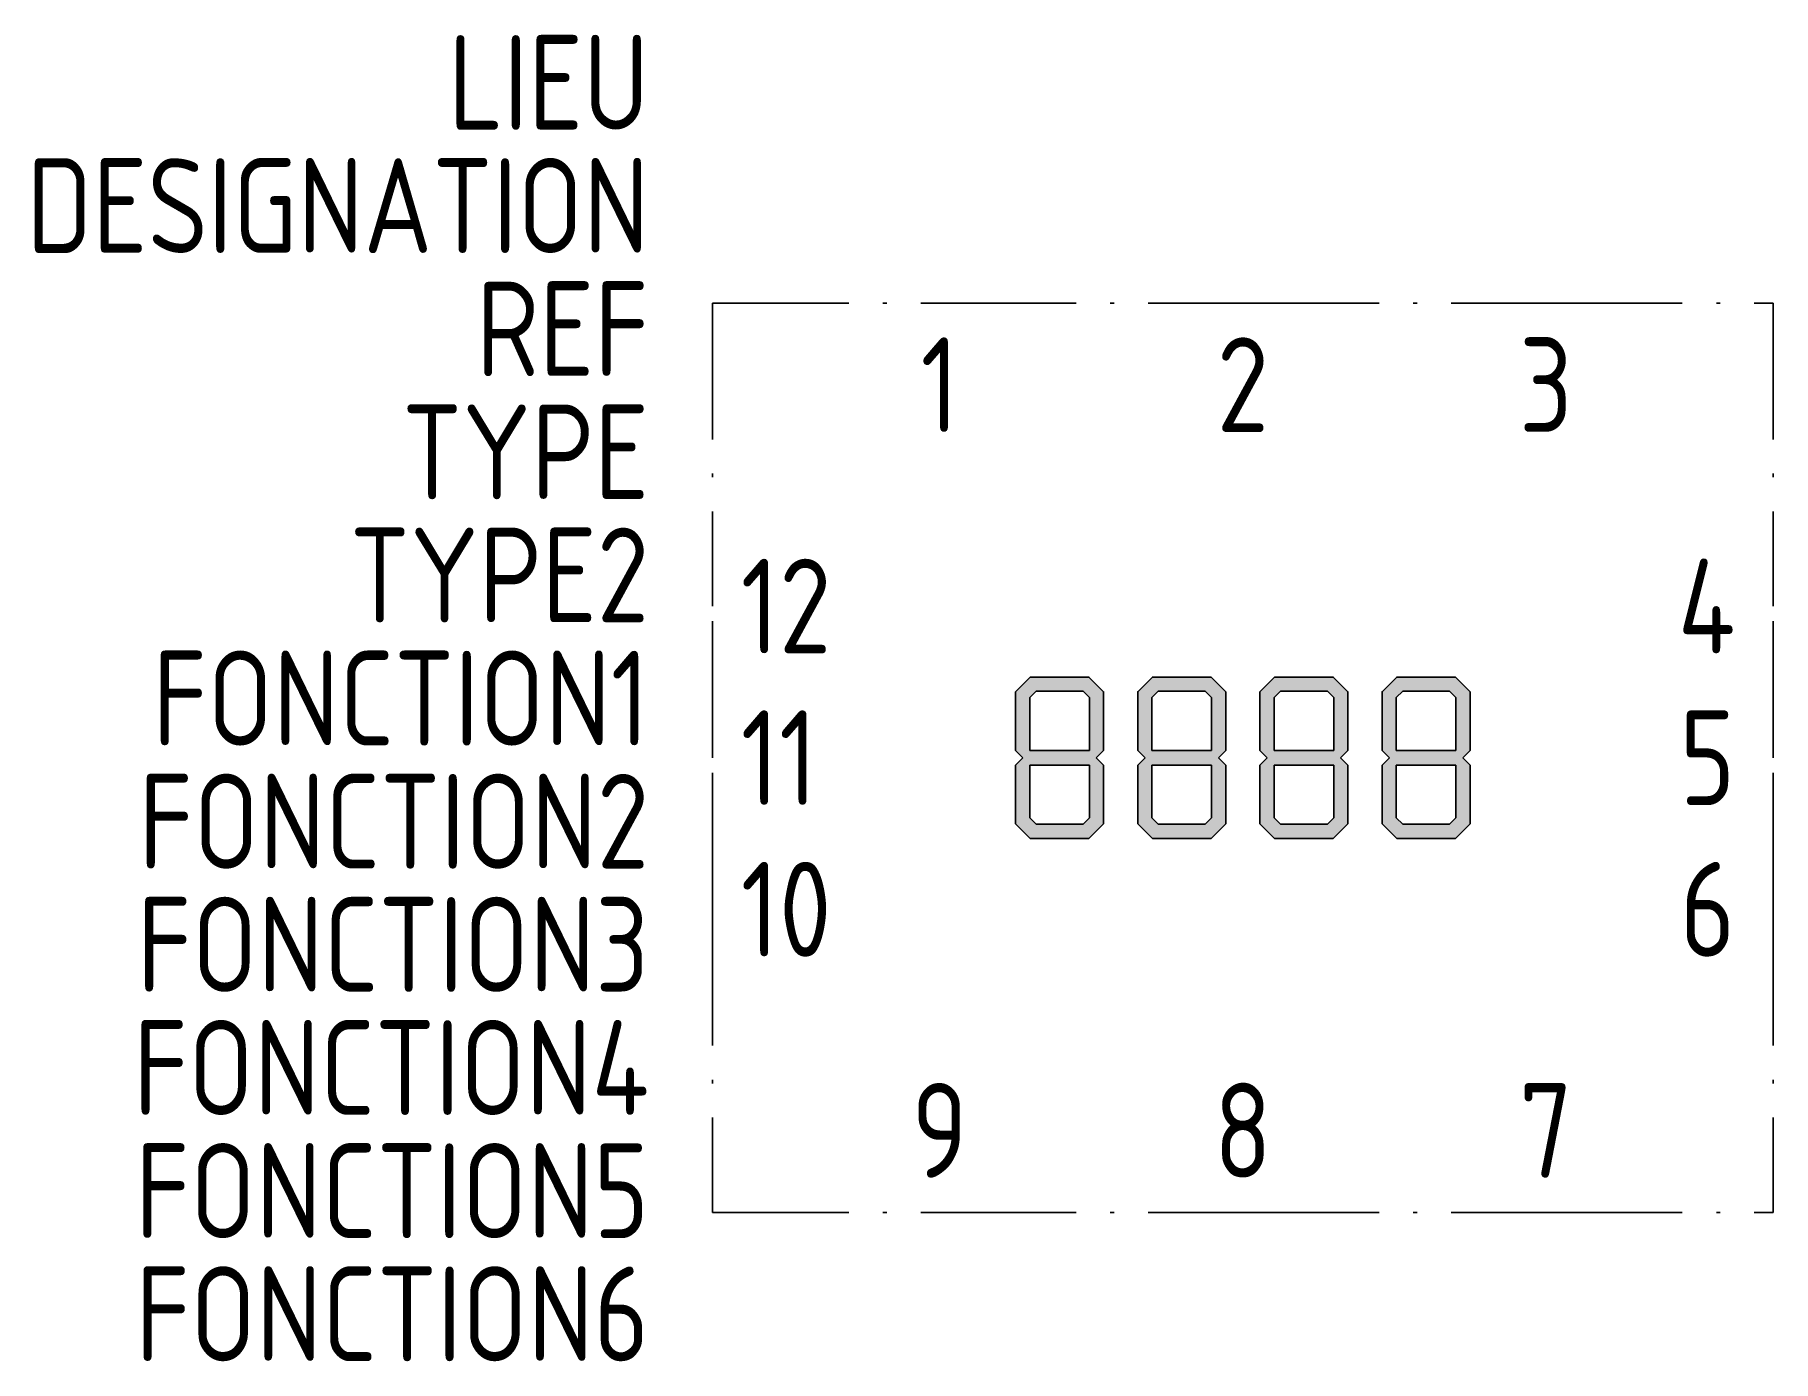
# Model space of a CAD drawing. Extents: x -1608.5 to -1562.6, y -907.5 to -872.5.
import ezdxf
from ezdxf.enums import TextEntityAlignment as Align

# ---------------------------------------------------------------- set-up
doc = ezdxf.new("R2010")
doc.units = 0
doc.header["$LTSCALE"] = 0.3
doc.linetypes.add('ACAD_ISO10W100', pattern=[18, 12, -3, 0, -3])
for name, color, linetype in [('SYMB_BOITE', 6, 'ACAD_ISO10W100'), ('SYMB_FIL_FIN', 1, 'CONTINUOUS'), ('SYMB_REF_CONTACT', 2, 'CONTINUOUS'), ('SYMB_TXT_CONTACT', 2, 'CONTINUOUS'), ('SYMB_TXT_NOM', 3, 'CONTINUOUS')]:
    doc.layers.add(name, color=color, linetype=linetype)
doc.styles.add('NET2_5', font='isocp.shx', dxfattribs={"width": 0.9, "height": 2.5})

msp = doc.modelspace()

# ---------------------------------------------------------------- hatches: boundary and pattern name
at = {"layer": 'SYMB_FIL_FIN'}
h = msp.add_hatch(color=256, dxfattribs=at)
h.paths.add_polyline_path([(-1582.633, -893.335), (-1582.246, -893.722), (-1580.697, -893.722), (-1580.31, -893.335), (-1580.31, -891.787), (-1580.504, -891.593), (-1580.31, -891.4), (-1580.31, -889.851), (-1580.697, -889.464), (-1582.246, -889.464), (-1582.633, -889.851), (-1582.633, -890.99), (-1582.633, -891.4), (-1582.439, -891.593), (-1582.633, -891.787)])
h.paths.add_polyline_path([(-1582.258, -891.4), (-1582.258, -890.007), (-1582.09, -889.839), (-1580.853, -889.839), (-1580.685, -890.007), (-1580.685, -891.4)], flags=16)
h.paths.add_polyline_path([(-1582.258, -893.18), (-1582.258, -891.787), (-1580.685, -891.787), (-1580.685, -893.18), (-1580.853, -893.347), (-1582.09, -893.347)], flags=16)
h = msp.add_hatch(color=256, dxfattribs=at)
h.paths.add_polyline_path([(-1579.408, -893.335), (-1579.021, -893.722), (-1577.472, -893.722), (-1577.085, -893.335), (-1577.085, -891.787), (-1577.279, -891.593), (-1577.085, -891.4), (-1577.085, -889.851), (-1577.472, -889.464), (-1579.021, -889.464), (-1579.408, -889.851), (-1579.408, -890.99), (-1579.408, -891.4), (-1579.214, -891.593), (-1579.408, -891.787)])
h.paths.add_polyline_path([(-1579.033, -891.4), (-1579.033, -890.007), (-1578.865, -889.839), (-1577.628, -889.839), (-1577.46, -890.007), (-1577.46, -891.4)], flags=16)
h.paths.add_polyline_path([(-1579.033, -893.18), (-1579.033, -891.787), (-1577.46, -891.787), (-1577.46, -893.18), (-1577.628, -893.347), (-1578.865, -893.347)], flags=16)
h = msp.add_hatch(color=256, dxfattribs=at)
h.paths.add_polyline_path([(-1576.183, -893.335), (-1575.796, -893.722), (-1574.247, -893.722), (-1573.86, -893.335), (-1573.86, -891.787), (-1574.054, -891.593), (-1573.86, -891.4), (-1573.86, -889.851), (-1574.247, -889.464), (-1575.796, -889.464), (-1576.183, -889.851), (-1576.183, -890.99), (-1576.183, -891.4), (-1575.989, -891.593), (-1576.183, -891.787)])
h.paths.add_polyline_path([(-1575.808, -891.4), (-1575.808, -890.007), (-1575.64, -889.839), (-1574.403, -889.839), (-1574.235, -890.007), (-1574.235, -891.4)], flags=16)
h.paths.add_polyline_path([(-1575.808, -893.18), (-1575.808, -891.787), (-1574.235, -891.787), (-1574.235, -893.18), (-1574.403, -893.347), (-1575.64, -893.347)], flags=16)
h = msp.add_hatch(color=256, dxfattribs=at)
h.paths.add_polyline_path([(-1572.958, -893.335), (-1572.571, -893.722), (-1571.022, -893.722), (-1570.635, -893.335), (-1570.635, -891.787), (-1570.829, -891.593), (-1570.635, -891.4), (-1570.635, -889.851), (-1571.022, -889.464), (-1572.571, -889.464), (-1572.958, -889.851), (-1572.958, -890.99), (-1572.958, -891.4), (-1572.764, -891.593), (-1572.958, -891.787)])
h.paths.add_polyline_path([(-1572.583, -891.4), (-1572.583, -890.007), (-1572.415, -889.839), (-1571.178, -889.839), (-1571.01, -890.007), (-1571.01, -891.4)], flags=16)
h.paths.add_polyline_path([(-1572.583, -893.18), (-1572.583, -891.787), (-1571.01, -891.787), (-1571.01, -893.18), (-1571.178, -893.347), (-1572.415, -893.347)], flags=16)

# ---------------------------------------------------------------- linework, layer by layer
at = {"layer": 'SYMB_BOITE'}
for p, q in [((-1590.634, -879.593), (-1590.634, -887.593)), ((-1590.634, -879.593), (-1584.634, -879.593)), ((-1584.634, -879.593), (-1576.634, -879.593)), ((-1576.634, -879.593), (-1568.634, -879.593)), ((-1568.634, -879.593), (-1562.634, -879.593)), ((-1562.634, -879.593), (-1562.634, -887.593)), ((-1590.634, -891.593), (-1590.634, -887.593)), ((-1562.634, -891.593), (-1562.634, -887.593)), ((-1590.634, -895.593), (-1590.634, -891.593)), ((-1562.634, -895.593), (-1562.634, -891.593)), ((-1590.634, -895.593), (-1590.634, -903.593)), ((-1562.634, -895.593), (-1562.634, -903.593)), ((-1590.634, -903.593), (-1584.634, -903.593)), ((-1584.634, -903.593), (-1576.634, -903.593)), ((-1576.634, -903.593), (-1568.634, -903.593)), ((-1568.634, -903.593), (-1562.634, -903.593))]:
    msp.add_line(p, q, dxfattribs=at)
at = {"layer": 'SYMB_FIL_FIN'}
for p, q in [((-1582.439, -891.593), (-1582.633, -891.4)), ((-1582.439, -891.593), (-1582.633, -891.787)), ((-1582.258, -891.4), (-1580.685, -891.4)), ((-1580.31, -891.4), (-1580.504, -891.593)), ((-1580.504, -891.593), (-1580.31, -891.787)), ((-1579.214, -891.593), (-1579.408, -891.4)), ((-1579.214, -891.593), (-1579.408, -891.787)), ((-1579.033, -891.4), (-1577.46, -891.4)), ((-1577.085, -891.4), (-1577.279, -891.593)), ((-1577.279, -891.593), (-1577.085, -891.787)), ((-1575.989, -891.593), (-1576.183, -891.4)), ((-1575.989, -891.593), (-1576.183, -891.787)), ((-1575.808, -891.4), (-1574.235, -891.4)), ((-1573.86, -891.4), (-1574.054, -891.593)), ((-1574.054, -891.593), (-1573.86, -891.787)), ((-1572.764, -891.593), (-1572.958, -891.4)), ((-1572.764, -891.593), (-1572.958, -891.787)), ((-1572.583, -891.4), (-1571.01, -891.4)), ((-1570.635, -891.4), (-1570.829, -891.593)), ((-1570.829, -891.593), (-1570.635, -891.787)), ((-1582.258, -891.787), (-1580.685, -891.787)), ((-1579.033, -891.787), (-1577.46, -891.787)), ((-1575.808, -891.787), (-1574.235, -891.787)), ((-1572.583, -891.787), (-1571.01, -891.787))]:
    msp.add_line(p, q, dxfattribs=at)
for points in [[(-1582.633, -890.99), (-1582.633, -889.851), (-1582.633, -891.4), (-1582.633, -889.851), (-1582.246, -889.464), (-1580.697, -889.464), (-1580.31, -889.851), (-1580.31, -891.4), (-1580.31, -889.851)], [(-1579.408, -890.99), (-1579.408, -889.851), (-1579.408, -891.4), (-1579.408, -889.851), (-1579.021, -889.464), (-1577.472, -889.464), (-1577.085, -889.851), (-1577.085, -891.4), (-1577.085, -889.851)], [(-1576.183, -890.99), (-1576.183, -889.851), (-1576.183, -891.4), (-1576.183, -889.851), (-1575.796, -889.464), (-1574.247, -889.464), (-1573.86, -889.851), (-1573.86, -891.4), (-1573.86, -889.851)], [(-1572.958, -890.99), (-1572.958, -889.851), (-1572.958, -891.4), (-1572.958, -889.851), (-1572.571, -889.464), (-1571.022, -889.464), (-1570.635, -889.851), (-1570.635, -891.4), (-1570.635, -889.851)], [(-1580.685, -891.4), (-1580.685, -890.007), (-1580.853, -889.839), (-1582.09, -889.839), (-1582.258, -890.007), (-1582.258, -891.4)], [(-1577.46, -891.4), (-1577.46, -890.007), (-1577.628, -889.839), (-1578.865, -889.839), (-1579.033, -890.007), (-1579.033, -891.4)], [(-1574.235, -891.4), (-1574.235, -890.007), (-1574.403, -889.839), (-1575.64, -889.839), (-1575.808, -890.007), (-1575.808, -891.4)], [(-1571.01, -891.4), (-1571.01, -890.007), (-1571.178, -889.839), (-1572.415, -889.839), (-1572.583, -890.007), (-1572.583, -891.4)], [(-1580.31, -891.787), (-1580.31, -893.335), (-1580.697, -893.722), (-1582.246, -893.722), (-1582.633, -893.335), (-1582.633, -891.787)], [(-1580.685, -891.787), (-1580.685, -893.18), (-1580.853, -893.347), (-1582.09, -893.347), (-1582.258, -893.18), (-1582.258, -891.787)], [(-1577.085, -891.787), (-1577.085, -893.335), (-1577.472, -893.722), (-1579.021, -893.722), (-1579.408, -893.335), (-1579.408, -891.787)], [(-1577.46, -891.787), (-1577.46, -893.18), (-1577.628, -893.347), (-1578.865, -893.347), (-1579.033, -893.18), (-1579.033, -891.787)], [(-1573.86, -891.787), (-1573.86, -893.335), (-1574.247, -893.722), (-1575.796, -893.722), (-1576.183, -893.335), (-1576.183, -891.787)], [(-1574.235, -891.787), (-1574.235, -893.18), (-1574.403, -893.347), (-1575.64, -893.347), (-1575.808, -893.18), (-1575.808, -891.787)], [(-1570.635, -891.787), (-1570.635, -893.335), (-1571.022, -893.722), (-1572.571, -893.722), (-1572.958, -893.335), (-1572.958, -891.787)], [(-1571.01, -891.787), (-1571.01, -893.18), (-1571.178, -893.347), (-1572.415, -893.347), (-1572.583, -893.18), (-1572.583, -891.787)]]:
    msp.add_lwpolyline(points, dxfattribs=at)

# ---------------------------------------------------------------- texts
at = {"layer": 'SYMB_REF_CONTACT', "style": 'NET2_5', "width": 0.9, "flags": 8}
msp.add_attdef('REF', text='', height=2.5, dxfattribs=at).set_placement((-1592.306, -881.522), align=Align.RIGHT)
at = {"layer": 'SYMB_TXT_CONTACT', "style": 'NET2_5', "width": 0.9, "flags": 8}
for tag, p in [('1', (-1584.634, -883)), ('2', (-1576.634, -883)), ('3', (-1568.634, -883)), ('9', (-1584.634, -902.678)), ('8', (-1576.634, -902.678)), ('7', (-1568.634, -902.678))]:
    msp.add_attdef(tag, text='', height=2.5, dxfattribs=at).set_placement(p, align=Align.CENTER)
for tag, p in [('12', (-1589.887, -887.593)), ('11', (-1589.887, -891.593)), ('10', (-1589.887, -895.593))]:
    msp.add_attdef(tag, text='', height=2.5, dxfattribs=at).set_placement(p, align=Align.MIDDLE_LEFT)
for tag, p in [('4', (-1563.634, -887.593)), ('5', (-1563.634, -891.593)), ('6', (-1563.634, -895.593))]:
    msp.add_attdef(tag, text='', height=2.5, dxfattribs=at).set_placement(p, align=Align.MIDDLE_RIGHT)
at = {"layer": 'SYMB_TXT_NOM', "style": 'NET2_5', "width": 0.9, "flags": 8}
for tag, text, p in [('LIEU', '', (-1592.306, -875.022)), ('DESIGNATION', 'A?', (-1592.306, -878.272)), ('TYPE', '', (-1592.306, -884.772)), ('TYPE2', '', (-1592.306, -888.022)), ('FONCTION1', '', (-1592.306, -891.272)), ('FONCTION2', '', (-1592.306, -894.522)), ('FONCTION3', '', (-1592.306, -897.772)), ('FONCTION4', '', (-1592.306, -901.022)), ('FONCTION5', '', (-1592.306, -904.272)), ('FONCTION6', '', (-1592.306, -907.522))]:
    msp.add_attdef(tag, text=text, height=2.5, dxfattribs=at).set_placement(p, align=Align.RIGHT)

doc.saveas('drawing.dxf')
